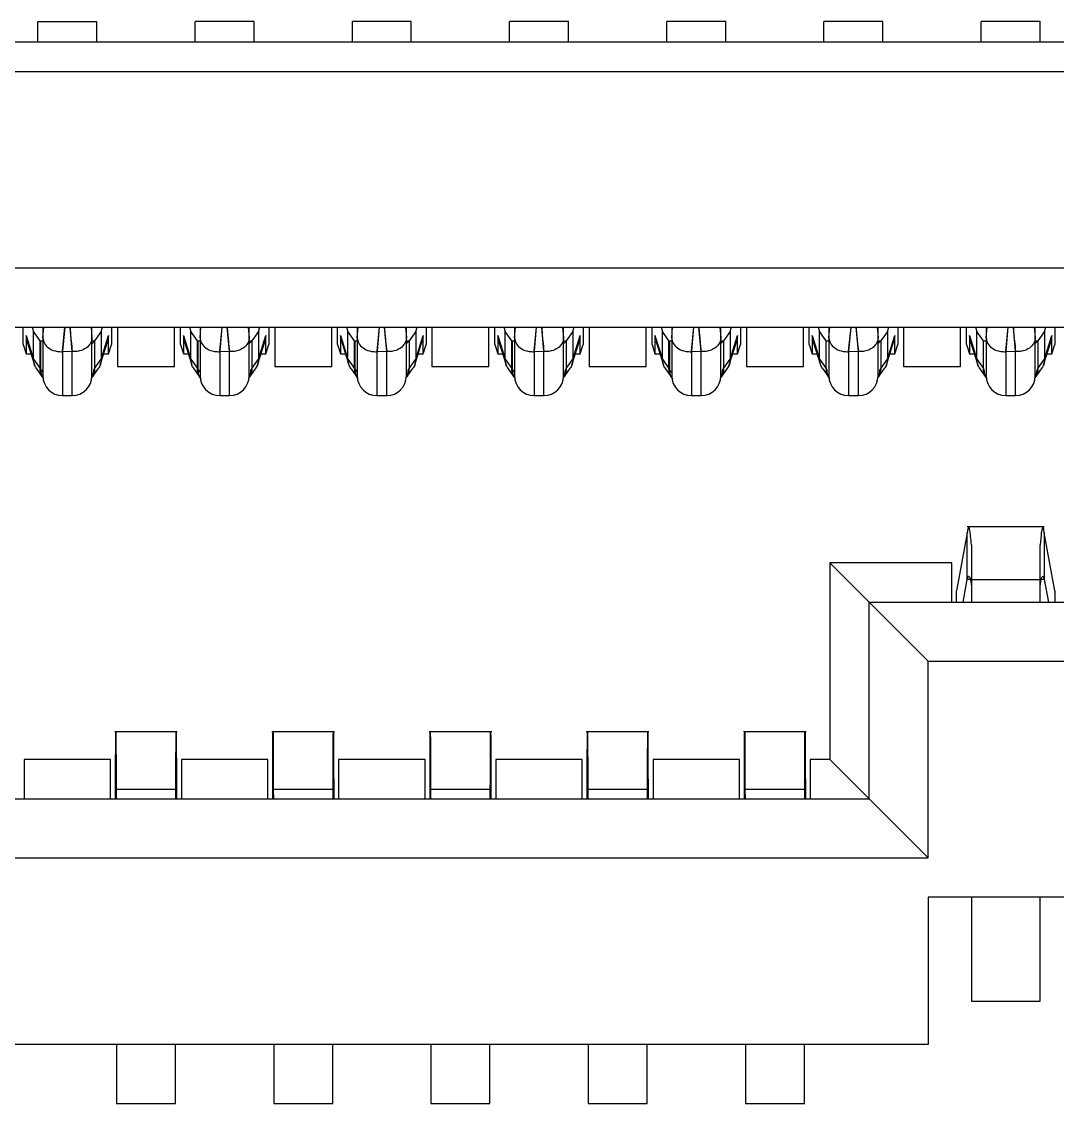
# Model space of a CAD drawing. Header units: millimetres. Extents: x -98.2 to -8.2, y 5.1 to 75.1.
# Drawn here: x -45.28 to -40.01, y 33.77 to 39.28 of the extents above; entities that cross this region are included whole.
import ezdxf

# ---------------------------------------------------------------- set-up
doc = ezdxf.new("R2010")
doc.units = ezdxf.units.MM

msp = doc.modelspace()

# ---------------------------------------------------------------- linework, layer by layer
at = {"color": 7, "linetype": 'Continuous', "lineweight": 25}
for p, q in [((-45.1945, 39.279), (-44.8945, 39.279)), ((-45.1945, 39.174), (-45.1945, 39.279)), ((-44.8945, 39.174), (-44.8945, 39.279)), ((-44.0945, 39.279), (-44.3945, 39.279)), ((-44.3945, 39.174), (-44.3945, 39.279)), ((-44.0945, 39.174), (-44.0945, 39.279)), ((-43.2945, 39.279), (-43.5945, 39.279)), ((-43.5945, 39.174), (-43.5945, 39.279)), ((-43.2945, 39.174), (-43.2945, 39.279)), ((-42.4945, 39.279), (-42.7945, 39.279)), ((-42.7945, 39.174), (-42.7945, 39.279)), ((-42.4945, 39.174), (-42.4945, 39.279)), ((-41.6945, 39.279), (-41.9945, 39.279)), ((-41.9945, 39.174), (-41.9945, 39.279)), ((-41.6945, 39.174), (-41.6945, 39.279)), ((-40.8945, 39.279), (-41.1945, 39.279)), ((-41.1945, 39.174), (-41.1945, 39.279)), ((-40.8945, 39.174), (-40.8945, 39.279)), ((-40.0945, 39.279), (-40.3945, 39.279)), ((-40.3945, 39.174), (-40.3945, 39.279)), ((-40.0945, 39.174), (-40.0945, 39.279)), ((-20.1324, 39.174), (-56.5966, 39.174)), ((-20.2695, 39.024), (-56.4595, 39.024)), ((-21.2195, 38.024), (-55.5095, 38.024)), ((-55.2095, 37.724), (-21.5195, 37.724)), ((-45.2695, 37.6355), (-45.2695, 37.724)), ((-45.2236, 37.724), (-45.217, 37.7029)), ((-45.1695, 37.724), (-45.1694, 37.6703)), ((-45.1694, 37.6703), (-45.1647, 37.724)), ((-45.0583, 37.7242), (-45.069, 37.6023)), ((-45.069, 37.6023), (-45.0569, 37.7242)), ((-45.0197, 37.5995), (-45.0307, 37.7242)), ((-44.9243, 37.724), (-44.9196, 37.6703)), ((-44.9196, 37.6703), (-44.9195, 37.724)), ((-44.872, 37.7029), (-44.8654, 37.724)), ((-44.8195, 37.724), (-44.8195, 37.6355)), ((-44.7895, 37.724), (-44.7895, 37.524)), ((-44.4995, 37.524), (-44.4995, 37.724)), ((-44.4695, 37.6355), (-44.4695, 37.724)), ((-44.4236, 37.724), (-44.417, 37.7029)), ((-44.3695, 37.724), (-44.3694, 37.6703)), ((-44.3694, 37.6703), (-44.3647, 37.724)), ((-44.2583, 37.7242), (-44.269, 37.6023)), ((-44.269, 37.6023), (-44.2569, 37.7242)), ((-44.2197, 37.5995), (-44.2307, 37.7242)), ((-44.1243, 37.724), (-44.1196, 37.6703)), ((-44.1196, 37.6703), (-44.1195, 37.724)), ((-44.072, 37.7029), (-44.0654, 37.724)), ((-44.0195, 37.724), (-44.0195, 37.6355)), ((-43.9895, 37.724), (-43.9895, 37.524)), ((-43.6995, 37.524), (-43.6995, 37.724)), ((-43.6695, 37.6355), (-43.6695, 37.724)), ((-43.6236, 37.724), (-43.617, 37.7029)), ((-43.5695, 37.724), (-43.5694, 37.6703)), ((-43.5694, 37.6703), (-43.5647, 37.724)), ((-43.4583, 37.7242), (-43.469, 37.6023)), ((-43.469, 37.6023), (-43.4569, 37.7242)), ((-43.4197, 37.5995), (-43.4307, 37.7242)), ((-43.3243, 37.724), (-43.3196, 37.6703)), ((-43.3196, 37.6703), (-43.3195, 37.724)), ((-43.272, 37.7029), (-43.2654, 37.724)), ((-43.2195, 37.724), (-43.2195, 37.6355)), ((-43.1895, 37.724), (-43.1895, 37.524)), ((-42.8995, 37.524), (-42.8995, 37.724)), ((-42.8695, 37.6355), (-42.8695, 37.724)), ((-42.8236, 37.724), (-42.817, 37.7029)), ((-42.7695, 37.724), (-42.7694, 37.6703)), ((-42.7694, 37.6703), (-42.7647, 37.724)), ((-42.6583, 37.7242), (-42.669, 37.6023)), ((-42.669, 37.6023), (-42.6569, 37.7242)), ((-42.6197, 37.5995), (-42.6307, 37.7242)), ((-42.5243, 37.724), (-42.5196, 37.6703)), ((-42.5196, 37.6703), (-42.5195, 37.724)), ((-42.472, 37.7029), (-42.4654, 37.724)), ((-42.4195, 37.724), (-42.4195, 37.6355)), ((-42.3895, 37.724), (-42.3895, 37.524)), ((-42.0995, 37.524), (-42.0995, 37.724)), ((-42.0695, 37.6355), (-42.0695, 37.724)), ((-42.0236, 37.724), (-42.017, 37.7029)), ((-41.9695, 37.724), (-41.9694, 37.6703)), ((-41.9694, 37.6703), (-41.9647, 37.724)), ((-41.8583, 37.7242), (-41.869, 37.6023)), ((-41.869, 37.6023), (-41.8569, 37.7242)), ((-41.8197, 37.5995), (-41.8307, 37.7242)), ((-41.7243, 37.724), (-41.7196, 37.6703)), ((-41.7196, 37.6703), (-41.7195, 37.724)), ((-41.672, 37.7029), (-41.6654, 37.724)), ((-41.6195, 37.724), (-41.6195, 37.6355)), ((-41.5895, 37.724), (-41.5895, 37.524)), ((-41.2995, 37.524), (-41.2995, 37.724)), ((-41.2695, 37.6355), (-41.2695, 37.724)), ((-41.2236, 37.724), (-41.217, 37.7029)), ((-41.1695, 37.724), (-41.1694, 37.6703)), ((-41.1694, 37.6703), (-41.1647, 37.724)), ((-41.0583, 37.7242), (-41.069, 37.6023)), ((-41.069, 37.6023), (-41.0569, 37.7242)), ((-41.0197, 37.5995), (-41.0307, 37.7242)), ((-40.9243, 37.724), (-40.9196, 37.6703)), ((-40.9196, 37.6703), (-40.9195, 37.724)), ((-40.872, 37.7029), (-40.8654, 37.724)), ((-40.8195, 37.724), (-40.8195, 37.6355)), ((-40.7895, 37.724), (-40.7895, 37.524)), ((-40.4995, 37.524), (-40.4995, 37.724)), ((-40.4695, 37.6355), (-40.4695, 37.724)), ((-40.4236, 37.724), (-40.417, 37.7029)), ((-40.3695, 37.724), (-40.3694, 37.6703)), ((-40.3694, 37.6703), (-40.3647, 37.724)), ((-40.2583, 37.7242), (-40.269, 37.6023)), ((-40.269, 37.6023), (-40.2569, 37.7242)), ((-40.2197, 37.5995), (-40.2307, 37.7242)), ((-40.1243, 37.724), (-40.1196, 37.6703)), ((-40.1196, 37.6703), (-40.1195, 37.724)), ((-40.072, 37.7029), (-40.0654, 37.724)), ((-40.0195, 37.724), (-40.0195, 37.6355)), ((-45.2545, 37.6818), (-45.217, 37.5616)), ((-45.2545, 37.6818), (-45.2545, 37.5876)), ((-45.2491, 37.6556), (-45.2545, 37.6818)), ((-45.2505, 37.6553), (-45.2119, 37.5318)), ((-45.1832, 37.655), (-45.217, 37.7029)), ((-45.217, 37.5616), (-45.217, 37.7029)), ((-45.1832, 37.655), (-45.1809, 37.6526)), ((-45.1832, 37.5137), (-45.1832, 37.655)), ((-45.1832, 37.655), (-45.1695, 37.655)), ((-45.1695, 37.6703), (-45.1695, 37.4759)), ((-44.9195, 37.4759), (-44.9195, 37.6703)), ((-44.9195, 37.655), (-44.9058, 37.655)), ((-44.872, 37.7029), (-44.9058, 37.655)), ((-44.9058, 37.655), (-44.9058, 37.5137)), ((-44.8771, 37.5318), (-44.8385, 37.6553)), ((-44.872, 37.7029), (-44.872, 37.5616)), ((-44.872, 37.5616), (-44.8345, 37.6818)), ((-44.8345, 37.6818), (-44.8399, 37.6556)), ((-44.8345, 37.5876), (-44.8345, 37.6818)), ((-44.4545, 37.6818), (-44.417, 37.5616)), ((-44.4545, 37.6818), (-44.4545, 37.5876)), ((-44.4491, 37.6556), (-44.4545, 37.6818)), ((-44.4505, 37.6553), (-44.4119, 37.5318)), ((-44.3832, 37.655), (-44.417, 37.7029)), ((-44.417, 37.5616), (-44.417, 37.7029)), ((-44.3832, 37.655), (-44.3805, 37.6522)), ((-44.3832, 37.5137), (-44.3832, 37.655)), ((-44.3832, 37.655), (-44.3695, 37.655)), ((-44.3695, 37.6703), (-44.3695, 37.4759)), ((-44.1195, 37.4759), (-44.1195, 37.6703)), ((-44.1195, 37.655), (-44.1058, 37.655)), ((-44.072, 37.7029), (-44.1058, 37.655)), ((-44.1058, 37.655), (-44.1058, 37.5137)), ((-44.0771, 37.5318), (-44.0385, 37.6553)), ((-44.072, 37.7029), (-44.072, 37.5616)), ((-44.072, 37.5616), (-44.0345, 37.6818)), ((-44.0345, 37.6818), (-44.0399, 37.6556)), ((-44.0345, 37.5876), (-44.0345, 37.6818)), ((-43.6545, 37.6818), (-43.617, 37.5616)), ((-43.6545, 37.6818), (-43.6545, 37.5876)), ((-43.6491, 37.6556), (-43.6545, 37.6818)), ((-43.6505, 37.6553), (-43.6119, 37.5318)), ((-43.5832, 37.655), (-43.617, 37.7029)), ((-43.617, 37.5616), (-43.617, 37.7029)), ((-43.5832, 37.5137), (-43.5832, 37.655)), ((-43.5832, 37.655), (-43.5695, 37.655)), ((-43.5818, 37.6543), (-43.5823, 37.5125)), ((-43.5695, 37.6703), (-43.5695, 37.4759)), ((-43.3195, 37.4759), (-43.3195, 37.6703)), ((-43.3195, 37.655), (-43.3058, 37.655)), ((-43.272, 37.7029), (-43.3058, 37.655)), ((-43.3058, 37.655), (-43.3058, 37.5137)), ((-43.2771, 37.5318), (-43.2385, 37.6553)), ((-43.272, 37.7029), (-43.272, 37.5616)), ((-43.272, 37.5616), (-43.2345, 37.6818)), ((-43.2345, 37.6818), (-43.2399, 37.6556)), ((-43.2345, 37.5876), (-43.2345, 37.6818)), ((-42.8545, 37.6818), (-42.817, 37.5616)), ((-42.8545, 37.6818), (-42.8545, 37.5876)), ((-42.8491, 37.6556), (-42.8545, 37.6818)), ((-42.8505, 37.6553), (-42.8119, 37.5318)), ((-42.7832, 37.655), (-42.817, 37.7029)), ((-42.817, 37.5616), (-42.817, 37.7029)), ((-42.7832, 37.5137), (-42.7832, 37.655)), ((-42.7832, 37.655), (-42.7695, 37.655)), ((-42.7695, 37.6703), (-42.7695, 37.4759)), ((-42.5195, 37.4759), (-42.5195, 37.6703)), ((-42.5195, 37.655), (-42.5058, 37.655)), ((-42.472, 37.7029), (-42.5058, 37.655)), ((-42.5058, 37.655), (-42.5058, 37.5137)), ((-42.4771, 37.5318), (-42.4385, 37.6553)), ((-42.472, 37.7029), (-42.472, 37.5616)), ((-42.472, 37.5616), (-42.4345, 37.6818)), ((-42.4345, 37.6818), (-42.4399, 37.6556)), ((-42.4345, 37.5876), (-42.4345, 37.6818)), ((-42.0545, 37.6818), (-42.017, 37.5616)), ((-42.0545, 37.6818), (-42.0545, 37.5876)), ((-42.0491, 37.6556), (-42.0545, 37.6818)), ((-42.0505, 37.6553), (-42.0119, 37.5318)), ((-41.9832, 37.655), (-42.017, 37.7029)), ((-42.017, 37.5616), (-42.017, 37.7029)), ((-41.9832, 37.655), (-41.9695, 37.655)), ((-41.9695, 37.6703), (-41.9695, 37.4759)), ((-41.7195, 37.4759), (-41.7195, 37.6703)), ((-41.7195, 37.655), (-41.7058, 37.655)), ((-41.672, 37.7029), (-41.7058, 37.655)), ((-41.7058, 37.655), (-41.7058, 37.5137)), ((-41.6771, 37.5318), (-41.6385, 37.6553)), ((-41.672, 37.7029), (-41.672, 37.5616)), ((-41.672, 37.5616), (-41.6345, 37.6818)), ((-41.6345, 37.6818), (-41.6399, 37.6556)), ((-41.6345, 37.5876), (-41.6345, 37.6818)), ((-41.2545, 37.6818), (-41.217, 37.5616)), ((-41.2545, 37.6818), (-41.2545, 37.5876)), ((-41.2491, 37.6556), (-41.2545, 37.6818)), ((-41.2505, 37.6553), (-41.2119, 37.5318)), ((-41.1832, 37.655), (-41.217, 37.7029)), ((-41.217, 37.5616), (-41.217, 37.7029)), ((-41.1832, 37.5137), (-41.1832, 37.655)), ((-41.1832, 37.655), (-41.1695, 37.655)), ((-41.1695, 37.6703), (-41.1695, 37.4759)), ((-40.9195, 37.4759), (-40.9195, 37.6703)), ((-40.9195, 37.655), (-40.9058, 37.655)), ((-40.872, 37.7029), (-40.9058, 37.655)), ((-40.9058, 37.655), (-40.9058, 37.5137)), ((-40.8771, 37.5318), (-40.8385, 37.6553)), ((-40.872, 37.7029), (-40.872, 37.5616)), ((-40.872, 37.5616), (-40.8345, 37.6818)), ((-40.8345, 37.6818), (-40.8399, 37.6556)), ((-40.8345, 37.5876), (-40.8345, 37.6818)), ((-40.4545, 37.6818), (-40.417, 37.5616)), ((-40.4545, 37.6818), (-40.4545, 37.5876)), ((-40.4491, 37.6556), (-40.4545, 37.6818)), ((-40.4505, 37.6553), (-40.4119, 37.5318)), ((-40.3832, 37.655), (-40.417, 37.7029)), ((-40.417, 37.5616), (-40.417, 37.7029)), ((-40.3832, 37.5137), (-40.3832, 37.655)), ((-40.3832, 37.655), (-40.3695, 37.655)), ((-40.3695, 37.6703), (-40.3695, 37.4759)), ((-40.1195, 37.4759), (-40.1195, 37.6703)), ((-40.1195, 37.655), (-40.1058, 37.655)), ((-40.072, 37.7029), (-40.1058, 37.655)), ((-40.1058, 37.655), (-40.1058, 37.5137)), ((-40.0771, 37.5318), (-40.0385, 37.6553)), ((-40.072, 37.7029), (-40.072, 37.5616)), ((-40.072, 37.5616), (-40.0345, 37.6818)), ((-40.0345, 37.6818), (-40.0399, 37.6556)), ((-40.0345, 37.5876), (-40.0345, 37.6818)), ((-45.2695, 37.6355), (-45.2545, 37.5876)), ((-45.182, 37.6525), (-45.1819, 37.5089)), ((-45.0695, 37.5989), (-45.069, 37.6023)), ((-45.0196, 37.5995), (-45.0695, 37.5989)), ((-45.0195, 37.3759), (-45.0195, 37.5995)), ((-44.8345, 37.5876), (-44.8195, 37.6355)), ((-44.4695, 37.6355), (-44.4545, 37.5876)), ((-44.3802, 37.6526), (-44.3801, 37.5086)), ((-44.2695, 37.5989), (-44.269, 37.6023)), ((-44.2196, 37.5995), (-44.2695, 37.5989)), ((-44.2195, 37.3759), (-44.2195, 37.5995)), ((-44.0345, 37.5876), (-44.0195, 37.6355)), ((-43.6695, 37.6355), (-43.6545, 37.5876)), ((-43.4695, 37.5989), (-43.469, 37.6023)), ((-43.4196, 37.5995), (-43.4695, 37.5989)), ((-43.4195, 37.3759), (-43.4195, 37.5995)), ((-43.2345, 37.5876), (-43.2195, 37.6355)), ((-42.8695, 37.6355), (-42.8545, 37.5876)), ((-42.7817, 37.6542), (-42.782, 37.5121)), ((-42.6695, 37.5989), (-42.669, 37.6023)), ((-42.6196, 37.5995), (-42.6695, 37.5989)), ((-42.6195, 37.3759), (-42.6195, 37.5995)), ((-42.4345, 37.5876), (-42.4195, 37.6355)), ((-42.0695, 37.6355), (-42.0545, 37.5876)), ((-41.9832, 37.5137), (-41.9832, 37.6508)), ((-41.9814, 37.6495), (-41.9812, 37.5059)), ((-41.8695, 37.5989), (-41.869, 37.6023)), ((-41.8196, 37.5995), (-41.8695, 37.5989)), ((-41.8195, 37.3759), (-41.8195, 37.5995)), ((-41.6345, 37.5876), (-41.6195, 37.6355)), ((-41.2695, 37.6355), (-41.2545, 37.5876)), ((-41.0695, 37.5989), (-41.069, 37.6023)), ((-41.0196, 37.5995), (-41.0695, 37.5989)), ((-41.0195, 37.3759), (-41.0195, 37.5995)), ((-40.8345, 37.5876), (-40.8195, 37.6355)), ((-40.4695, 37.6355), (-40.4545, 37.5876)), ((-40.2695, 37.5989), (-40.269, 37.6023)), ((-40.2196, 37.5995), (-40.2695, 37.5989)), ((-40.2195, 37.3759), (-40.2195, 37.5995)), ((-40.0345, 37.5876), (-40.0195, 37.6355)), ((-45.2545, 37.5876), (-45.2293, 37.5876)), ((-45.217, 37.5616), (-45.1832, 37.5137)), ((-45.1832, 37.5876), (-45.182, 37.5876)), ((-45.0695, 37.5989), (-45.0695, 37.3759)), ((-44.9058, 37.5137), (-44.872, 37.5616)), ((-44.8597, 37.5876), (-44.8345, 37.5876)), ((-44.4545, 37.5876), (-44.4293, 37.5876)), ((-44.417, 37.5616), (-44.3832, 37.5137)), ((-44.2695, 37.5989), (-44.2695, 37.3759)), ((-44.1058, 37.5137), (-44.072, 37.5616)), ((-44.0597, 37.5876), (-44.0345, 37.5876)), ((-43.6545, 37.5876), (-43.6293, 37.5876)), ((-43.617, 37.5616), (-43.5832, 37.5137)), ((-43.5832, 37.5876), (-43.5821, 37.5876)), ((-43.4695, 37.5989), (-43.4695, 37.3759)), ((-43.3058, 37.5137), (-43.272, 37.5616)), ((-43.2597, 37.5876), (-43.2345, 37.5876)), ((-42.8545, 37.5876), (-42.8293, 37.5876)), ((-42.817, 37.5616), (-42.7832, 37.5137)), ((-42.7832, 37.5876), (-42.7818, 37.5876)), ((-42.6695, 37.5989), (-42.6695, 37.3759)), ((-42.5058, 37.5137), (-42.472, 37.5616)), ((-42.4597, 37.5876), (-42.4345, 37.5876)), ((-42.0545, 37.5876), (-42.0293, 37.5876)), ((-42.017, 37.5616), (-41.9832, 37.5137)), ((-41.9832, 37.5876), (-41.9813, 37.5876)), ((-41.8695, 37.5989), (-41.8695, 37.3759)), ((-41.7058, 37.5137), (-41.672, 37.5616)), ((-41.6597, 37.5876), (-41.6345, 37.5876)), ((-41.2545, 37.5876), (-41.2293, 37.5876)), ((-41.217, 37.5616), (-41.1832, 37.5137)), ((-41.0695, 37.5989), (-41.0695, 37.3759)), ((-40.9058, 37.5137), (-40.872, 37.5616)), ((-40.8597, 37.5876), (-40.8345, 37.5876)), ((-40.4545, 37.5876), (-40.4293, 37.5876)), ((-40.417, 37.5616), (-40.3832, 37.5137)), ((-40.2695, 37.5989), (-40.2695, 37.3759)), ((-40.1058, 37.5137), (-40.072, 37.5616)), ((-40.0597, 37.5876), (-40.0345, 37.5876)), ((-45.2011, 37.5113), (-45.169, 37.4659)), ((-45.1788, 37.5074), (-45.1808, 37.5103)), ((-45.1782, 37.5074), (-45.1695, 37.4951)), ((-44.92, 37.4659), (-44.8879, 37.5113)), ((-44.7895, 37.524), (-44.4995, 37.524)), ((-44.4011, 37.5113), (-44.369, 37.4659)), ((-44.3832, 37.5137), (-44.3824, 37.5126)), ((-44.3804, 37.5097), (-44.3788, 37.5074)), ((-44.379, 37.5074), (-44.3695, 37.4951)), ((-44.12, 37.4659), (-44.0879, 37.5113)), ((-43.9895, 37.524), (-43.6995, 37.524)), ((-43.6011, 37.5113), (-43.569, 37.4659)), ((-43.5832, 37.5137), (-43.5788, 37.5074)), ((-43.5787, 37.5074), (-43.5695, 37.4951)), ((-43.32, 37.4659), (-43.2879, 37.5113)), ((-43.1895, 37.524), (-42.8995, 37.524)), ((-42.8011, 37.5113), (-42.769, 37.4659)), ((-42.7788, 37.5074), (-42.7832, 37.5137)), ((-42.7787, 37.5074), (-42.7695, 37.4951)), ((-42.52, 37.4659), (-42.4879, 37.5113)), ((-42.3895, 37.524), (-42.0995, 37.524)), ((-42.0011, 37.5113), (-41.969, 37.4659)), ((-41.9832, 37.5137), (-41.9787, 37.5073)), ((-41.9815, 37.507), (-41.9695, 37.4951)), ((-41.72, 37.4659), (-41.6879, 37.5113)), ((-41.5895, 37.524), (-41.2995, 37.524)), ((-41.2011, 37.5113), (-41.169, 37.4659)), ((-41.1788, 37.5074), (-41.1832, 37.5137)), ((-40.92, 37.4659), (-40.8879, 37.5113)), ((-40.7895, 37.524), (-40.4995, 37.524)), ((-40.4011, 37.5113), (-40.369, 37.4659)), ((-40.3788, 37.5074), (-40.3832, 37.5137)), ((-40.12, 37.4659), (-40.0879, 37.5113)), ((-45.17, 37.4674), (-45.169, 37.4659)), ((-44.92, 37.4659), (-44.919, 37.4674)), ((-44.37, 37.4674), (-44.369, 37.4659)), ((-44.12, 37.4659), (-44.119, 37.4674)), ((-43.57, 37.4674), (-43.569, 37.4659)), ((-43.32, 37.4659), (-43.319, 37.4674)), ((-42.77, 37.4674), (-42.769, 37.4659)), ((-42.52, 37.4659), (-42.519, 37.4674)), ((-41.97, 37.4674), (-41.969, 37.4659)), ((-41.72, 37.4659), (-41.719, 37.4674)), ((-41.17, 37.4674), (-41.169, 37.4659)), ((-40.92, 37.4659), (-40.919, 37.4674)), ((-40.37, 37.4674), (-40.369, 37.4659)), ((-40.12, 37.4659), (-40.119, 37.4674)), ((-45.0695, 37.3759), (-45.0195, 37.3759)), ((-44.2695, 37.3759), (-44.2195, 37.3759)), ((-43.4695, 37.3759), (-43.4195, 37.3759)), ((-42.6695, 37.3759), (-42.6195, 37.3759)), ((-41.8695, 37.3759), (-41.8195, 37.3759)), ((-41.0695, 37.3759), (-41.0195, 37.3759)), ((-40.2695, 37.3759), (-40.2195, 37.3759)), ((-40.4655, 36.6773), (-40.5195, 36.3817)), ((-40.0735, 36.7074), (-40.4655, 36.7074)), ((-40.4655, 36.4405), (-40.4655, 36.6773)), ((-40.0735, 36.6773), (-40.0735, 36.4405)), ((-40.0195, 36.3817), (-40.0735, 36.6773)), ((-40.4445, 36.6161), (-40.4445, 36.324)), ((-40.0945, 36.324), (-40.0945, 36.6161)), ((-41.1645, 36.524), (-41.1645, 35.524)), ((-40.9645, 36.324), (-41.1645, 36.524)), ((-40.5445, 36.524), (-41.1645, 36.524)), ((-40.5445, 36.324), (-40.5445, 36.524)), ((-40.4868, 36.324), (-40.4655, 36.4405)), ((-40.4505, 36.4405), (-40.4655, 36.4405)), ((-40.0945, 36.4384), (-40.4445, 36.4384)), ((-40.0735, 36.4405), (-40.0882, 36.4405)), ((-40.0735, 36.4405), (-40.0522, 36.324)), ((-40.5195, 36.324), (-40.5195, 36.3817)), ((-40.0195, 36.3817), (-40.0195, 36.324)), ((-40.6645, 36.024), (-40.9645, 36.324)), ((-40.9645, 36.324), (-21.5195, 36.324)), ((-40.9645, 35.324), (-40.9645, 36.324)), ((-40.6645, 35.024), (-40.6645, 36.024)), ((-40.6645, 36.024), (-21.2195, 36.024)), ((-44.4851, 35.6652), (-44.8039, 35.6652)), ((-43.6851, 35.6652), (-44.0039, 35.6652)), ((-42.8851, 35.6652), (-43.2039, 35.6652)), ((-42.0851, 35.6652), (-42.4039, 35.6652)), ((-41.2851, 35.6652), (-41.6039, 35.6652)), ((-44.8245, 35.524), (-45.2645, 35.524)), ((-45.2645, 35.524), (-45.2645, 35.324)), ((-44.8245, 35.324), (-44.8245, 35.524)), ((-44.7989, 35.5266), (-44.7999, 35.324)), ((-44.7989, 35.3299), (-44.7989, 35.5266)), ((-44.4901, 35.5266), (-44.4901, 35.3299)), ((-44.4901, 35.5266), (-44.4892, 35.324)), ((-44.0245, 35.524), (-44.4645, 35.524)), ((-44.4645, 35.524), (-44.4645, 35.324)), ((-44.0245, 35.324), (-44.0245, 35.524)), ((-43.9989, 35.5266), (-43.9999, 35.324)), ((-43.9989, 35.3299), (-43.9989, 35.5266)), ((-43.6901, 35.5266), (-43.6901, 35.3299)), ((-43.6901, 35.5266), (-43.6892, 35.324)), ((-43.2245, 35.524), (-43.6645, 35.524)), ((-43.6645, 35.524), (-43.6645, 35.324)), ((-43.2245, 35.324), (-43.2245, 35.524)), ((-43.1989, 35.5266), (-43.1999, 35.324)), ((-43.1989, 35.3299), (-43.1989, 35.5266)), ((-42.8901, 35.5266), (-42.8901, 35.3299)), ((-42.8901, 35.5266), (-42.8892, 35.324)), ((-42.4245, 35.524), (-42.8645, 35.524)), ((-42.8645, 35.524), (-42.8645, 35.324)), ((-42.4245, 35.324), (-42.4245, 35.524)), ((-42.3989, 35.5266), (-42.3999, 35.324)), ((-42.3989, 35.3299), (-42.3989, 35.5266)), ((-42.0901, 35.5266), (-42.0901, 35.3299)), ((-42.0901, 35.5266), (-42.0892, 35.324)), ((-41.6245, 35.524), (-42.0645, 35.524)), ((-42.0645, 35.524), (-42.0645, 35.324)), ((-41.6245, 35.324), (-41.6245, 35.524)), ((-41.5989, 35.5266), (-41.5999, 35.324)), ((-41.5989, 35.3299), (-41.5989, 35.5266)), ((-41.2901, 35.5266), (-41.2901, 35.3299)), ((-41.2901, 35.5266), (-41.2892, 35.324)), ((-41.1645, 35.524), (-41.2645, 35.524)), ((-41.2645, 35.524), (-41.2645, 35.324)), ((-40.9645, 35.324), (-41.1645, 35.524)), ((-44.7966, 35.3705), (-44.7966, 35.324)), ((-44.7966, 35.3705), (-44.7964, 35.324)), ((-44.4924, 35.3705), (-44.7966, 35.3705)), ((-44.4926, 35.324), (-44.4924, 35.3705)), ((-44.4924, 35.324), (-44.4924, 35.3705)), ((-43.9966, 35.3705), (-43.9966, 35.324)), ((-43.9966, 35.3705), (-43.9964, 35.324)), ((-43.6924, 35.3705), (-43.9966, 35.3705)), ((-43.6926, 35.324), (-43.6924, 35.3705)), ((-43.6924, 35.324), (-43.6924, 35.3705)), ((-43.1966, 35.3705), (-43.1966, 35.324)), ((-43.1966, 35.3705), (-43.1964, 35.324)), ((-42.8924, 35.3705), (-43.1966, 35.3705)), ((-42.8926, 35.324), (-42.8924, 35.3705)), ((-42.8924, 35.324), (-42.8924, 35.3705)), ((-42.3966, 35.3705), (-42.3966, 35.324)), ((-42.3966, 35.3705), (-42.3964, 35.324)), ((-42.0924, 35.3705), (-42.3966, 35.3705)), ((-42.0926, 35.324), (-42.0924, 35.3705)), ((-42.0924, 35.324), (-42.0924, 35.3705)), ((-41.5966, 35.3705), (-41.5966, 35.324)), ((-41.5966, 35.3705), (-41.5964, 35.324)), ((-41.2924, 35.3705), (-41.5966, 35.3705)), ((-41.2926, 35.324), (-41.2924, 35.3705)), ((-41.2924, 35.324), (-41.2924, 35.3705)), ((-45.9245, 35.324), (-40.9645, 35.324)), ((-44.799, 35.324), (-44.7989, 35.3299)), ((-44.4901, 35.3299), (-44.49, 35.324)), ((-43.999, 35.324), (-43.9989, 35.3299)), ((-43.6901, 35.3299), (-43.69, 35.324)), ((-43.199, 35.324), (-43.1989, 35.3299)), ((-42.8901, 35.3299), (-42.89, 35.324)), ((-42.399, 35.324), (-42.3989, 35.3299)), ((-42.0901, 35.3299), (-42.09, 35.324)), ((-41.599, 35.324), (-41.5989, 35.3299)), ((-41.2901, 35.3299), (-41.29, 35.324)), ((-40.6645, 35.024), (-40.9645, 35.324)), ((-46.2245, 35.024), (-40.6645, 35.024)), ((-20.2695, 34.824), (-40.6645, 34.824)), ((-40.6645, 34.824), (-40.6645, 34.074)), ((-40.4445, 34.824), (-40.4445, 34.294)), ((-40.0945, 34.294), (-40.0945, 34.824)), ((-40.4445, 34.294), (-40.0945, 34.294)), ((-40.6645, 34.074), (-46.2245, 34.074)), ((-44.7945, 34.074), (-44.7945, 33.774)), ((-44.4945, 33.774), (-44.4945, 34.074)), ((-43.9945, 34.074), (-43.9945, 33.774)), ((-43.6945, 33.774), (-43.6945, 34.074)), ((-43.1945, 34.074), (-43.1945, 33.774)), ((-42.8945, 33.774), (-42.8945, 34.074)), ((-42.3945, 34.074), (-42.3945, 33.774)), ((-42.0945, 33.774), (-42.0945, 34.074)), ((-41.5945, 34.074), (-41.5945, 33.774)), ((-41.2945, 33.774), (-41.2945, 34.074)), ((-44.7945, 33.774), (-44.4945, 33.774)), ((-43.9945, 33.774), (-43.6945, 33.774)), ((-43.1945, 33.774), (-42.8945, 33.774)), ((-42.3945, 33.774), (-42.0945, 33.774)), ((-41.5945, 33.774), (-41.2945, 33.774))]:
    msp.add_line(p, q, dxfattribs=at)
for centre, radius, start, end in [((-44.9992, 37.7303), 0.12, 311.6442, 321.1113), ((-44.1997, 37.7308), 0.1206, 311.6714, 321.0842), ((-43.3997, 37.7307), 0.1206, 311.6686, 321.0871), ((-42.5997, 37.7308), 0.1207, 311.6721, 321.0835), ((-41.7997, 37.7308), 0.1206, 311.6702, 321.0856), ((-40.9997, 37.7308), 0.1206, 311.6709, 321.0848), ((-40.1997, 37.7308), 0.1206, 311.67, 321.0856), ((-44.9971, 37.5065), 0.0869, 332.6472, 0.6044), ((-44.1971, 37.5065), 0.0869, 332.6454, 0.6111), ((-43.3971, 37.5065), 0.0869, 332.6455, 0.6107), ((-42.5971, 37.5065), 0.0869, 332.6453, 0.6112), ((-41.7971, 37.5065), 0.0869, 332.6454, 0.6109), ((-40.9971, 37.5065), 0.0869, 332.6454, 0.611), ((-40.1971, 37.5065), 0.0869, 332.6454, 0.6109), ((-45.0695, 37.4759), 0.1, 180, 270), ((-45.0195, 37.4759), 0.1, 270, 0), ((-44.2695, 37.4759), 0.1, 180, 270), ((-44.2195, 37.4759), 0.1, 270, 0), ((-43.4695, 37.4759), 0.1, 180, 270), ((-43.4195, 37.4759), 0.1, 270, 0), ((-42.6695, 37.4759), 0.1, 180, 270), ((-42.6195, 37.4759), 0.1, 270, 0), ((-41.8695, 37.4759), 0.1, 180, 270), ((-41.8195, 37.4759), 0.1, 270, 0), ((-41.0695, 37.4759), 0.1, 180, 270), ((-41.0195, 37.4759), 0.1, 270, 0), ((-40.2695, 37.4759), 0.1, 180, 270), ((-40.2195, 37.4759), 0.1, 270, 0)]:
    msp.add_arc(centre, radius, start, end, dxfattribs=at)
for points, knots in [([(-45.0318, 37.7242), (-45.0297, 37.7009), (-45.026, 37.6593), (-45.0216, 37.6178), (-45.0196, 37.5995)], [0, 0, 0, 0, 0.559892, 1, 1, 1, 1]), ([(-44.2318, 37.7242), (-44.2297, 37.7009), (-44.226, 37.6593), (-44.2216, 37.6178), (-44.2196, 37.5995)], [0, 0, 0, 0, 0.559892, 1, 1, 1, 1]), ([(-43.4318, 37.7242), (-43.4297, 37.7009), (-43.426, 37.6593), (-43.4216, 37.6178), (-43.4196, 37.5995)], [0, 0, 0, 0, 0.559892, 1, 1, 1, 1]), ([(-42.6318, 37.7242), (-42.6297, 37.7009), (-42.626, 37.6593), (-42.6216, 37.6178), (-42.6196, 37.5995)], [0, 0, 0, 0, 0.559892, 1, 1, 1, 1]), ([(-41.8318, 37.7242), (-41.8297, 37.7009), (-41.826, 37.6593), (-41.8216, 37.6178), (-41.8196, 37.5995)], [0, 0, 0, 0, 0.559892, 1, 1, 1, 1]), ([(-41.0318, 37.7242), (-41.0297, 37.7009), (-41.026, 37.6593), (-41.0216, 37.6178), (-41.0196, 37.5995)], [0, 0, 0, 0, 0.559892, 1, 1, 1, 1]), ([(-40.2318, 37.7242), (-40.2297, 37.7009), (-40.226, 37.6593), (-40.2216, 37.6178), (-40.2196, 37.5995)], [0, 0, 0, 0, 0.559892, 1, 1, 1, 1]), ([(-45.1694, 37.6703), (-45.1679, 37.6608), (-45.1649, 37.6418), (-45.1416, 37.6165), (-45.1122, 37.6035), (-45.0869, 37.5994), (-45.074, 37.5991), (-45.0695, 37.5989)], [0, 0, 0, 0, 0.25222, 0.502966, 0.752528, 0.912568, 1, 1, 1, 1]), ([(-44.9195, 37.6703), (-44.9198, 37.6663), (-44.9205, 37.6567), (-44.9282, 37.6378), (-44.9476, 37.6163), (-44.9774, 37.6031), (-45.001, 37.6), (-45.0137, 37.5996), (-45.018, 37.5995), (-45.0196, 37.5995)], [0, 0, 0, 0, 0.108391, 0.256394, 0.506938, 0.754691, 0.918407, 0.969509, 1, 1, 1, 1]), ([(-44.3694, 37.6703), (-44.3679, 37.6608), (-44.3649, 37.6418), (-44.3416, 37.6165), (-44.3122, 37.6035), (-44.2869, 37.5994), (-44.274, 37.5991), (-44.2695, 37.5989)], [0, 0, 0, 0, 0.25222, 0.502966, 0.752528, 0.912568, 1, 1, 1, 1]), ([(-44.1195, 37.6703), (-44.1198, 37.6663), (-44.1205, 37.6567), (-44.1282, 37.6378), (-44.1476, 37.6163), (-44.1774, 37.6031), (-44.201, 37.6), (-44.2137, 37.5996), (-44.218, 37.5995), (-44.2196, 37.5995)], [0, 0, 0, 0, 0.108391, 0.256394, 0.506938, 0.754691, 0.918407, 0.969509, 1, 1, 1, 1]), ([(-43.5694, 37.6703), (-43.5679, 37.6608), (-43.5649, 37.6418), (-43.5416, 37.6165), (-43.5122, 37.6035), (-43.4869, 37.5994), (-43.474, 37.5991), (-43.4695, 37.5989)], [0, 0, 0, 0, 0.25222, 0.502966, 0.752528, 0.912568, 1, 1, 1, 1]), ([(-43.3195, 37.6703), (-43.3198, 37.6663), (-43.3205, 37.6567), (-43.3282, 37.6378), (-43.3476, 37.6163), (-43.3774, 37.6031), (-43.401, 37.6), (-43.4137, 37.5996), (-43.418, 37.5995), (-43.4196, 37.5995)], [0, 0, 0, 0, 0.108391, 0.256394, 0.506938, 0.754691, 0.918407, 0.969509, 1, 1, 1, 1]), ([(-42.7694, 37.6703), (-42.7679, 37.6608), (-42.7649, 37.6418), (-42.7416, 37.6165), (-42.7122, 37.6035), (-42.6869, 37.5994), (-42.674, 37.5991), (-42.6695, 37.5989)], [0, 0, 0, 0, 0.25222, 0.502966, 0.752528, 0.912568, 1, 1, 1, 1]), ([(-42.5195, 37.6703), (-42.5198, 37.6663), (-42.5205, 37.6567), (-42.5282, 37.6378), (-42.5476, 37.6163), (-42.5774, 37.6031), (-42.601, 37.6), (-42.6137, 37.5996), (-42.618, 37.5995), (-42.6196, 37.5995)], [0, 0, 0, 0, 0.108391, 0.256394, 0.506938, 0.754691, 0.918407, 0.969509, 1, 1, 1, 1]), ([(-41.9832, 37.655), (-41.9839, 37.6544), (-41.985, 37.6536), (-41.985, 37.6524), (-41.9842, 37.651), (-41.9823, 37.6502), (-41.9809, 37.6496)], [0, 0, 0, 0, 0.306598, 0.453452, 0.603652, 1, 1, 1, 1]), ([(-41.9694, 37.6703), (-41.9679, 37.6608), (-41.9649, 37.6418), (-41.9416, 37.6165), (-41.9122, 37.6035), (-41.8869, 37.5994), (-41.874, 37.5991), (-41.8695, 37.5989)], [0, 0, 0, 0, 0.25222, 0.502966, 0.752528, 0.912568, 1, 1, 1, 1]), ([(-41.7195, 37.6703), (-41.7198, 37.6663), (-41.7205, 37.6567), (-41.7282, 37.6378), (-41.7476, 37.6163), (-41.7774, 37.6031), (-41.801, 37.6), (-41.8137, 37.5996), (-41.818, 37.5995), (-41.8196, 37.5995)], [0, 0, 0, 0, 0.108391, 0.256394, 0.506938, 0.754691, 0.918407, 0.969509, 1, 1, 1, 1]), ([(-41.1694, 37.6703), (-41.1679, 37.6608), (-41.1649, 37.6418), (-41.1416, 37.6165), (-41.1122, 37.6035), (-41.0869, 37.5994), (-41.074, 37.5991), (-41.0695, 37.5989)], [0, 0, 0, 0, 0.25222, 0.502966, 0.752528, 0.912568, 1, 1, 1, 1]), ([(-40.9195, 37.6703), (-40.9198, 37.6663), (-40.9205, 37.6567), (-40.9282, 37.6378), (-40.9476, 37.6163), (-40.9774, 37.6031), (-41.001, 37.6), (-41.0137, 37.5996), (-41.018, 37.5995), (-41.0196, 37.5995)], [0, 0, 0, 0, 0.108391, 0.256394, 0.506938, 0.754691, 0.918407, 0.969509, 1, 1, 1, 1]), ([(-40.3694, 37.6703), (-40.3679, 37.6608), (-40.3649, 37.6418), (-40.3416, 37.6165), (-40.3122, 37.6035), (-40.2869, 37.5994), (-40.274, 37.5991), (-40.2695, 37.5989)], [0, 0, 0, 0, 0.25222, 0.502966, 0.752528, 0.912568, 1, 1, 1, 1]), ([(-40.1195, 37.6703), (-40.1198, 37.6663), (-40.1205, 37.6567), (-40.1282, 37.6378), (-40.1476, 37.6163), (-40.1774, 37.6031), (-40.201, 37.6), (-40.2137, 37.5996), (-40.218, 37.5995), (-40.2196, 37.5995)], [0, 0, 0, 0, 0.108391, 0.256394, 0.506938, 0.754691, 0.918407, 0.969509, 1, 1, 1, 1]), ([(-45.2, 37.512), (-45.2042, 37.5179), (-45.2147, 37.5324), (-45.2162, 37.5507), (-45.217, 37.5616)], [0, 0, 0, 0, 0.399593, 1, 1, 1, 1]), ([(-44.872, 37.5616), (-44.873, 37.5474), (-44.8742, 37.5287), (-44.8866, 37.5157), (-44.8895, 37.5126)], [0, 0, 0, 0, 0.765427, 1, 1, 1, 1]), ([(-44.4, 37.512), (-44.4042, 37.5179), (-44.4147, 37.5324), (-44.4162, 37.5507), (-44.417, 37.5616)], [0, 0, 0, 0, 0.399593, 1, 1, 1, 1]), ([(-44.072, 37.5616), (-44.073, 37.5474), (-44.0742, 37.5287), (-44.0866, 37.5157), (-44.0895, 37.5126)], [0, 0, 0, 0, 0.765427, 1, 1, 1, 1]), ([(-43.6, 37.512), (-43.6042, 37.5179), (-43.6147, 37.5324), (-43.6162, 37.5507), (-43.617, 37.5616)], [0, 0, 0, 0, 0.399593, 1, 1, 1, 1]), ([(-43.272, 37.5616), (-43.273, 37.5474), (-43.2742, 37.5287), (-43.2866, 37.5157), (-43.2895, 37.5126)], [0, 0, 0, 0, 0.765427, 1, 1, 1, 1]), ([(-42.8, 37.512), (-42.8042, 37.5179), (-42.8147, 37.5324), (-42.8162, 37.5507), (-42.817, 37.5616)], [0, 0, 0, 0, 0.399593, 1, 1, 1, 1]), ([(-42.472, 37.5616), (-42.473, 37.5474), (-42.4742, 37.5287), (-42.4866, 37.5157), (-42.4895, 37.5126)], [0, 0, 0, 0, 0.765427, 1, 1, 1, 1]), ([(-42, 37.512), (-42.0042, 37.5179), (-42.0147, 37.5324), (-42.0162, 37.5507), (-42.017, 37.5616)], [0, 0, 0, 0, 0.399593, 1, 1, 1, 1]), ([(-41.672, 37.5616), (-41.673, 37.5474), (-41.6742, 37.5287), (-41.6866, 37.5157), (-41.6895, 37.5126)], [0, 0, 0, 0, 0.765427, 1, 1, 1, 1]), ([(-41.2, 37.512), (-41.2042, 37.5179), (-41.2147, 37.5324), (-41.2162, 37.5507), (-41.217, 37.5616)], [0, 0, 0, 0, 0.399593, 1, 1, 1, 1]), ([(-40.872, 37.5616), (-40.873, 37.5474), (-40.8742, 37.5287), (-40.8866, 37.5157), (-40.8895, 37.5126)], [0, 0, 0, 0, 0.765427, 1, 1, 1, 1]), ([(-40.4, 37.512), (-40.4042, 37.5179), (-40.4147, 37.5324), (-40.4162, 37.5507), (-40.417, 37.5616)], [0, 0, 0, 0, 0.3995928, 1, 1, 1, 1]), ([(-40.072, 37.5616), (-40.073, 37.5474), (-40.0742, 37.5287), (-40.0866, 37.5157), (-40.0895, 37.5126)], [0, 0, 0, 0, 0.765427, 1, 1, 1, 1]), ([(-45.1687, 37.4682), (-45.1719, 37.4728), (-45.1813, 37.486), (-45.1824, 37.5027), (-45.1832, 37.5137)], [0, 0, 0, 0, 0.343086, 1, 1, 1, 1]), ([(-45.1641, 37.4614), (-45.1668, 37.4648), (-45.1771, 37.4776), (-45.1781, 37.4947), (-45.1788, 37.5074)], [0, 0, 0, 0, 0.259158, 1, 1, 1, 1]), ([(-44.9058, 37.5137), (-44.9066, 37.4994), (-44.9075, 37.4822), (-44.9184, 37.4703), (-44.9202, 37.4684)], [0, 0, 0, 0, 0.837184, 1, 1, 1, 1]), ([(-44.9058, 37.5137), (-44.9067, 37.5125), (-44.9081, 37.5104), (-44.9096, 37.5083), (-44.9102, 37.5074)], [0, 0, 0, 0, 0.554793, 1, 1, 1, 1]), ([(-44.3687, 37.4682), (-44.3719, 37.4728), (-44.3813, 37.486), (-44.3824, 37.5027), (-44.3832, 37.5137)], [0, 0, 0, 0, 0.3430857, 1, 1, 1, 1]), ([(-44.3641, 37.4614), (-44.3668, 37.4648), (-44.3771, 37.4776), (-44.3781, 37.4947), (-44.3788, 37.5074)], [0, 0, 0, 0, 0.2591612, 1, 1, 1, 1]), ([(-44.1058, 37.5137), (-44.1066, 37.4994), (-44.1075, 37.4822), (-44.1184, 37.4703), (-44.1202, 37.4684)], [0, 0, 0, 0, 0.8371838, 1, 1, 1, 1]), ([(-44.1058, 37.5137), (-44.1067, 37.5125), (-44.1081, 37.5104), (-44.1096, 37.5083), (-44.1102, 37.5074)], [0, 0, 0, 0, 0.554796, 1, 1, 1, 1]), ([(-43.5687, 37.4682), (-43.5719, 37.4728), (-43.5813, 37.486), (-43.5824, 37.5027), (-43.5832, 37.5137)], [0, 0, 0, 0, 0.343086, 1, 1, 1, 1]), ([(-43.5641, 37.4614), (-43.5668, 37.4648), (-43.5771, 37.4776), (-43.5781, 37.4947), (-43.5788, 37.5074)], [0, 0, 0, 0, 0.259162, 1, 1, 1, 1]), ([(-43.3058, 37.5137), (-43.3066, 37.4994), (-43.3075, 37.4822), (-43.3184, 37.4703), (-43.3202, 37.4684)], [0, 0, 0, 0, 0.837184, 1, 1, 1, 1]), ([(-43.3058, 37.5137), (-43.3067, 37.5125), (-43.3081, 37.5104), (-43.3096, 37.5083), (-43.3102, 37.5074)], [0, 0, 0, 0, 0.554796, 1, 1, 1, 1]), ([(-42.7687, 37.4682), (-42.7719, 37.4728), (-42.7813, 37.486), (-42.7824, 37.5027), (-42.7832, 37.5137)], [0, 0, 0, 0, 0.343086, 1, 1, 1, 1]), ([(-42.7641, 37.4614), (-42.7668, 37.4648), (-42.7771, 37.4776), (-42.7781, 37.4947), (-42.7788, 37.5074)], [0, 0, 0, 0, 0.259162, 1, 1, 1, 1]), ([(-42.5058, 37.5137), (-42.5066, 37.4994), (-42.5075, 37.4822), (-42.5184, 37.4703), (-42.5202, 37.4684)], [0, 0, 0, 0, 0.837184, 1, 1, 1, 1]), ([(-42.5058, 37.5137), (-42.5067, 37.5125), (-42.5081, 37.5104), (-42.5096, 37.5083), (-42.5102, 37.5074)], [0, 0, 0, 0, 0.554796, 1, 1, 1, 1]), ([(-41.9687, 37.4682), (-41.9719, 37.4728), (-41.9813, 37.486), (-41.9824, 37.5027), (-41.9832, 37.5137)], [0, 0, 0, 0, 0.343086, 1, 1, 1, 1]), ([(-41.9641, 37.4614), (-41.9668, 37.4647), (-41.9771, 37.4775), (-41.978, 37.4946), (-41.9787, 37.5073)], [0, 0, 0, 0, 0.259231, 1, 1, 1, 1]), ([(-41.7058, 37.5137), (-41.7066, 37.4994), (-41.7075, 37.4822), (-41.7184, 37.4703), (-41.7202, 37.4684)], [0, 0, 0, 0, 0.837184, 1, 1, 1, 1]), ([(-41.7058, 37.5137), (-41.7067, 37.5125), (-41.7081, 37.5104), (-41.7096, 37.5083), (-41.7102, 37.5074)], [0, 0, 0, 0, 0.554796, 1, 1, 1, 1]), ([(-41.1687, 37.4682), (-41.1719, 37.4728), (-41.1813, 37.486), (-41.1824, 37.5027), (-41.1832, 37.5137)], [0, 0, 0, 0, 0.3430858, 1, 1, 1, 1]), ([(-41.1641, 37.4614), (-41.1668, 37.4648), (-41.1771, 37.4776), (-41.1781, 37.4947), (-41.1788, 37.5074)], [0, 0, 0, 0, 0.259162, 1, 1, 1, 1]), ([(-40.9058, 37.5137), (-40.9066, 37.4994), (-40.9075, 37.4822), (-40.9184, 37.4703), (-40.9202, 37.4684)], [0, 0, 0, 0, 0.837184, 1, 1, 1, 1]), ([(-40.9058, 37.5137), (-40.9067, 37.5125), (-40.9081, 37.5104), (-40.9096, 37.5083), (-40.9102, 37.5074)], [0, 0, 0, 0, 0.554796, 1, 1, 1, 1]), ([(-40.3687, 37.4682), (-40.3719, 37.4728), (-40.3813, 37.486), (-40.3824, 37.5027), (-40.3832, 37.5137)], [0, 0, 0, 0, 0.343086, 1, 1, 1, 1]), ([(-40.3641, 37.4614), (-40.3668, 37.4648), (-40.3771, 37.4776), (-40.3781, 37.4947), (-40.3788, 37.5074)], [0, 0, 0, 0, 0.259162, 1, 1, 1, 1]), ([(-40.1058, 37.5137), (-40.1066, 37.4994), (-40.1075, 37.4822), (-40.1184, 37.4703), (-40.1202, 37.4684)], [0, 0, 0, 0, 0.837184, 1, 1, 1, 1]), ([(-40.1058, 37.5137), (-40.1067, 37.5125), (-40.1081, 37.5104), (-40.1096, 37.5083), (-40.1102, 37.5074)], [0, 0, 0, 0, 0.5547963, 1, 1, 1, 1]), ([(-40.4579, 36.7074), (-40.4593, 36.7058), (-40.4619, 36.7029), (-40.4644, 36.6851), (-40.4655, 36.6773)], [0, 0, 0, 0, 0.559833, 1, 1, 1, 1]), ([(-40.4445, 36.6161), (-40.447, 36.6452), (-40.4515, 36.6972), (-40.4559, 36.7043), (-40.4579, 36.7074)], [0, 0, 0, 0, 0.5596, 1, 1, 1, 1]), ([(-40.0811, 36.7074), (-40.0836, 36.7023), (-40.0881, 36.6932), (-40.0925, 36.6397), (-40.0945, 36.6161)], [0, 0, 0, 0, 0.5596, 1, 1, 1, 1]), ([(-40.0735, 36.6773), (-40.0749, 36.6869), (-40.0774, 36.7042), (-40.08, 36.7064), (-40.0811, 36.7074)], [0, 0, 0, 0, 0.559903, 1, 1, 1, 1]), ([(-40.4655, 36.4405), (-40.4641, 36.4459), (-40.4616, 36.4556), (-40.459, 36.4568), (-40.4579, 36.4574)], [0, 0, 0, 0, 0.559901, 1, 1, 1, 1]), ([(-40.0945, 36.4062), (-40.092, 36.4225), (-40.0875, 36.4517), (-40.0831, 36.4556), (-40.0811, 36.4574)], [0, 0, 0, 0, 0.5596014, 1, 1, 1, 1]), ([(-40.0811, 36.4574), (-40.0797, 36.4565), (-40.0771, 36.4549), (-40.0746, 36.4449), (-40.0735, 36.4405)], [0, 0, 0, 0, 0.559836, 1, 1, 1, 1]), ([(-44.798, 35.4152), (-44.7982, 35.4104), (-44.7986, 35.4017), (-44.7988, 35.3518), (-44.7989, 35.3299)], [0, 0, 0, 0, 0.560439, 1, 1, 1, 1]), ([(-44.4901, 35.3299), (-44.4902, 35.357), (-44.4905, 35.4055), (-44.4908, 35.4123), (-44.491, 35.4152)], [0, 0, 0, 0, 0.558468, 1, 1, 1, 1]), ([(-43.998, 35.4152), (-43.9982, 35.4104), (-43.9986, 35.4017), (-43.9988, 35.3518), (-43.9989, 35.3299)], [0, 0, 0, 0, 0.560439, 1, 1, 1, 1]), ([(-43.6901, 35.3299), (-43.6902, 35.357), (-43.6905, 35.4055), (-43.6908, 35.4123), (-43.691, 35.4152)], [0, 0, 0, 0, 0.558468, 1, 1, 1, 1]), ([(-43.198, 35.4152), (-43.1982, 35.4104), (-43.1986, 35.4017), (-43.1988, 35.3518), (-43.1989, 35.3299)], [0, 0, 0, 0, 0.560439, 1, 1, 1, 1]), ([(-42.8901, 35.3299), (-42.8902, 35.357), (-42.8905, 35.4055), (-42.8908, 35.4123), (-42.891, 35.4152)], [0, 0, 0, 0, 0.558468, 1, 1, 1, 1]), ([(-42.398, 35.4152), (-42.3982, 35.4104), (-42.3986, 35.4017), (-42.3988, 35.3518), (-42.3989, 35.3299)], [0, 0, 0, 0, 0.560439, 1, 1, 1, 1]), ([(-42.0901, 35.3299), (-42.0902, 35.357), (-42.0905, 35.4055), (-42.0908, 35.4123), (-42.091, 35.4152)], [0, 0, 0, 0, 0.558468, 1, 1, 1, 1]), ([(-41.598, 35.4152), (-41.5982, 35.4104), (-41.5986, 35.4017), (-41.5988, 35.3518), (-41.5989, 35.3299)], [0, 0, 0, 0, 0.560439, 1, 1, 1, 1]), ([(-41.2901, 35.3299), (-41.2902, 35.357), (-41.2905, 35.4055), (-41.2908, 35.4123), (-41.291, 35.4152)], [0, 0, 0, 0, 0.558468, 1, 1, 1, 1])]:
    msp.add_open_spline(points, degree=3, knots=knots, dxfattribs=at)
for points in [[(-40.4579, 36.4574), (-40.4557, 36.4551), (-40.4512, 36.4506), (-40.4467, 36.421), (-40.4445, 36.4062)], [(-44.7989, 35.5266), (-44.7988, 35.5665), (-44.7985, 35.6464), (-44.7982, 35.659), (-44.798, 35.6652)], [(-44.798, 35.6652), (-44.7979, 35.6614), (-44.7977, 35.6537), (-44.7973, 35.592), (-44.7969, 35.4993), (-44.7967, 35.4134), (-44.7966, 35.3705)], [(-44.4924, 35.3705), (-44.4923, 35.4134), (-44.4921, 35.4993), (-44.4917, 35.592), (-44.4914, 35.6537), (-44.4911, 35.6614), (-44.491, 35.6652)], [(-44.491, 35.6652), (-44.4908, 35.659), (-44.4905, 35.6464), (-44.4902, 35.5665), (-44.4901, 35.5266)], [(-43.9989, 35.5266), (-43.9988, 35.5665), (-43.9985, 35.6464), (-43.9982, 35.659), (-43.998, 35.6652)], [(-43.998, 35.6652), (-43.9979, 35.6614), (-43.9977, 35.6537), (-43.9973, 35.592), (-43.9969, 35.4993), (-43.9967, 35.4134), (-43.9966, 35.3705)], [(-43.6924, 35.3705), (-43.6923, 35.4134), (-43.6921, 35.4993), (-43.6917, 35.592), (-43.6914, 35.6537), (-43.6911, 35.6614), (-43.691, 35.6652)], [(-43.691, 35.6652), (-43.6908, 35.659), (-43.6905, 35.6464), (-43.6902, 35.5665), (-43.6901, 35.5266)], [(-43.1989, 35.5266), (-43.1988, 35.5665), (-43.1985, 35.6464), (-43.1982, 35.659), (-43.198, 35.6652)], [(-43.198, 35.6652), (-43.1979, 35.6614), (-43.1977, 35.6537), (-43.1973, 35.592), (-43.1969, 35.4993), (-43.1967, 35.4134), (-43.1966, 35.3705)], [(-42.8924, 35.3705), (-42.8923, 35.4134), (-42.8921, 35.4993), (-42.8917, 35.592), (-42.8914, 35.6537), (-42.8911, 35.6614), (-42.891, 35.6652)], [(-42.891, 35.6652), (-42.8908, 35.659), (-42.8905, 35.6464), (-42.8902, 35.5665), (-42.8901, 35.5266)], [(-42.3989, 35.5266), (-42.3988, 35.5665), (-42.3985, 35.6464), (-42.3982, 35.659), (-42.398, 35.6652)], [(-42.398, 35.6652), (-42.3979, 35.6614), (-42.3977, 35.6537), (-42.3973, 35.592), (-42.3969, 35.4993), (-42.3967, 35.4134), (-42.3966, 35.3705)], [(-42.0924, 35.3705), (-42.0923, 35.4134), (-42.0921, 35.4993), (-42.0917, 35.592), (-42.0914, 35.6537), (-42.0911, 35.6614), (-42.091, 35.6652)], [(-42.091, 35.6652), (-42.0908, 35.659), (-42.0905, 35.6464), (-42.0902, 35.5665), (-42.0901, 35.5266)], [(-41.5989, 35.5266), (-41.5988, 35.5665), (-41.5985, 35.6464), (-41.5982, 35.659), (-41.598, 35.6652)], [(-41.598, 35.6652), (-41.5979, 35.6614), (-41.5977, 35.6537), (-41.5973, 35.592), (-41.5969, 35.4993), (-41.5967, 35.4134), (-41.5966, 35.3705)], [(-41.2924, 35.3705), (-41.2923, 35.4134), (-41.2921, 35.4993), (-41.2917, 35.592), (-41.2914, 35.6537), (-41.2911, 35.6614), (-41.291, 35.6652)], [(-41.291, 35.6652), (-41.2908, 35.659), (-41.2905, 35.6464), (-41.2902, 35.5665), (-41.2901, 35.5266)], [(-44.7969, 35.324), (-44.7971, 35.3503), (-44.7974, 35.4028), (-44.7978, 35.4111), (-44.798, 35.4152)], [(-44.491, 35.4152), (-44.4912, 35.4111), (-44.4916, 35.4028), (-44.4919, 35.3503), (-44.4921, 35.324)], [(-43.9969, 35.324), (-43.9971, 35.3503), (-43.9974, 35.4028), (-43.9978, 35.4111), (-43.998, 35.4152)], [(-43.691, 35.4152), (-43.6912, 35.4111), (-43.6916, 35.4028), (-43.6919, 35.3503), (-43.6921, 35.324)], [(-43.1969, 35.324), (-43.1971, 35.3503), (-43.1974, 35.4028), (-43.1978, 35.4111), (-43.198, 35.4152)], [(-42.891, 35.4152), (-42.8912, 35.4111), (-42.8916, 35.4028), (-42.8919, 35.3503), (-42.8921, 35.324)], [(-42.3969, 35.324), (-42.3971, 35.3503), (-42.3974, 35.4028), (-42.3978, 35.4111), (-42.398, 35.4152)], [(-42.091, 35.4152), (-42.0912, 35.4111), (-42.0916, 35.4028), (-42.0919, 35.3503), (-42.0921, 35.324)], [(-41.5969, 35.324), (-41.5971, 35.3503), (-41.5974, 35.4028), (-41.5978, 35.4111), (-41.598, 35.4152)], [(-41.291, 35.4152), (-41.2912, 35.4111), (-41.2916, 35.4028), (-41.2919, 35.3503), (-41.2921, 35.324)]]:
    msp.add_open_spline(points, degree=3, dxfattribs=at)

doc.saveas('drawing.dxf')
